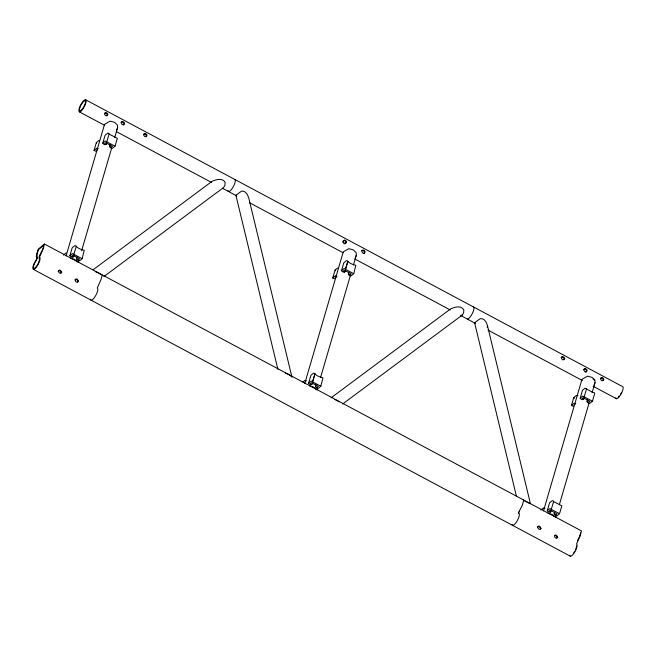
<?xml version="1.0" encoding="UTF-8"?>
<svg xmlns="http://www.w3.org/2000/svg" width="656" height="656" viewBox="0 0 656 656"><rect width="100%" height="100%" fill="white"/><g stroke="black" fill="none" stroke-linecap="round" stroke-linejoin="round"><path stroke-width="0.98" d="M44.419 244.007L43.157 248.903L39.475 257.218A6.831 1.984 -61.9 0 1 37.958 264.68A6.831 1.984 -61.9 0 1 32.907 268.911A6.831 1.984 -61.9 0 1 36.178 259.973L36.9 257.849L36.252 256.676L36.556 254.43L38.253 249.173L44.419 244.007L581.454 530.901L580.191 535.796L576.509 544.103A6.831 1.984 -61.9 0 1 574.697 552.081A6.831 1.984 -61.9 0 1 569.834 555.304M519.208 511.344L522.447 504.923L523.693 500.044M523.709 500.61L523.332 500.077M77.474 256.447C75.809 258.398 77.023 261.096 79.54 260.858L82.131 258.694L84.23 250.33C81.434 249.6 77.424 248.337 75.998 245.934L74.768 245.656L72.176 247.82L69.88 255.692C70.996 257.833 74.53 257.759 73.882 254.528M110.118 144.812C108.65 146.591 110.544 148.551 112.447 148.346L115.038 146.181L117.334 138.301L109.208 134.144L108.42 133.168L107.674 133.143L105.083 135.308L102.779 143.188C103.509 144.796 106.928 145.657 106.526 142.893M315.93 384.834C314.462 386.614 316.364 388.573 318.258 388.368L320.85 386.204L322.949 377.84C320.153 377.11 316.143 375.847 314.716 373.444L313.486 373.166L310.895 375.33L308.591 383.211C309.714 385.343 313.248 385.269 312.6 382.038M348.836 272.322C347.368 274.101 349.263 276.061 351.165 275.856L353.748 273.691L355.847 265.336C353.051 264.598 349.041 263.335 347.614 260.932L346.384 260.653L343.801 262.818L341.497 270.698C342.612 272.83 346.147 272.757 345.499 269.526M554.623 512.328C553.156 514.115 555.058 516.067 556.952 515.87L559.543 513.697L561.848 505.825L553.713 501.668L553.41 500.946L552.18 500.659L549.589 502.832L547.284 510.704C548.014 512.311 551.434 513.172 551.04 510.409M587.53 399.816C586.062 401.603 587.956 403.555 589.859 403.358L592.442 401.193L594.746 393.313L594.065 392.575L592.942 392.534L585.078 388.147L582.487 390.32L580.191 398.192C581.306 400.332 584.84 400.258 584.193 397.028M518.683 513.156L518.814 512.361M61.098 273.142L61.065 271.822L59.926 270.698L58.638 270.526L58.072 271.527M77.851 282.105L77.81 280.743L76.637 279.587L75.309 279.407L74.964 280.096M342.776 242.359L342.973 241.17M540.413 529.212L540.38 527.859L539.199 526.694L537.879 526.522L537.526 527.211M557.075 538.1L557.042 536.78L555.903 535.657L554.615 535.485M487.195 327.369L487.498 325.729C486.457 322.408 484.415 317.889 480.176 318.677L474.608 322.777L516.338 495.838M95.85 151.249L94.046 150.47L96.342 142.59L98.933 140.425M66.067 255.963L104.312 125.148L104.985 124.058L110.093 121.155L114.644 122.36L117.416 125.058L117.613 127.666L114.759 137.44M82.131 258.694L73.866 254.348L76.26 246.336M115.038 146.181L106.764 141.835L109.167 133.824M78.195 262.474L78.769 260.522M81.623 250.748L111.618 148.182M334.568 278.759L332.756 277.98L335.06 270.1L337.651 267.935M304.778 383.473L343.031 252.658L343.703 251.576L348.812 248.665L353.354 249.879L356.126 252.568L356.331 255.176L353.477 264.95M320.85 386.204L312.584 381.858L314.888 373.977M353.748 273.691L345.482 269.345L347.787 261.473M312.584 381.858L314.978 373.846M345.482 269.345L347.877 261.334M316.914 389.984L317.488 388.032M320.628 377.282L350.616 274.716M573.262 406.253L571.45 405.474L573.754 397.602L576.345 395.437L578.01 395.757M543.471 510.967L581.724 380.16L582.397 379.07L587.505 376.159L592.048 377.372L594.82 380.07L595.025 382.678L592.171 392.444M559.543 513.697L551.278 509.359L553.672 501.34M592.442 401.193L584.176 396.847L586.571 388.836M555.607 517.486L556.173 515.526M559.322 504.784L589.031 403.194M579.642 536.255L580.642 532.844M117.588 127.74L116.473 130.249M356.306 255.25L355.232 257.734M595.025 382.678L593.926 385.228M518.789 512.377L519.232 511.319M579.256 537.174L577.46 540.782M107.248 115.259L106.641 113.668L105.247 112.922M146.395 136.169L145.788 134.57L144.394 133.832L143.434 134.587M564.103 359.291L563.496 357.692L562.11 356.954L561.11 357.372M603.249 380.201L602.643 378.602L601.257 377.864M342.637 404.006L462.349 314.995L463.579 312.953L463.841 309.952C461.43 305.056 454.698 307.065 450.77 308.804L331.059 397.823M123.303 125.124L124.082 123.935L123.344 122.59L121.959 121.852L120.958 122.27M363.883 253.634L364.662 252.437L363.924 251.092L362.538 250.354L361.538 250.772M585.89 372.223L586.669 371.025L585.931 369.681L584.545 368.943L583.586 369.697M106.764 141.835L105.37 141.015L102.779 143.188M73.866 254.348L72.463 253.528L69.88 255.692M584.176 396.847L582.774 396.027L580.191 398.192M551.278 509.359L549.876 508.539L547.284 510.704M277.882 369.328L235.914 195.275L241.482 191.175C245.721 190.388 247.763 194.906 248.804 198.227L291.977 377.257M94.046 150.47L96.629 148.297L98.293 148.625M97.621 149.437L96.67 150.56M63.443 255.102L66.035 252.937M332.756 277.98L335.347 275.807L337.012 276.135M341.497 270.698L344.088 268.525L345.581 269.206M336.339 276.947L335.388 278.07M302.81 382.071L304.753 380.447L306.409 380.767M308.591 383.211L311.182 381.038L312.674 381.718M571.45 405.474L574.041 403.309L575.706 403.629M575.033 404.449L574.082 405.572M540.856 510.114L543.447 507.941L545.103 508.269M93.185 269.714L212.077 181.31C216.004 179.564 222.737 177.555 225.147 182.45L224.885 185.451L223.655 187.493L103.943 276.512M236.513 195.34L235.914 195.275M475.206 322.834L474.608 322.777M460.709 315.356L462.349 314.995M101.819 274.897L102.18 275.454L100.917 279.759L97.244 288.066A6.831 1.984 -61.9 0 1 95.423 296.045A6.831 1.984 -61.9 0 1 90.561 299.267M343.769 243.671L345.277 243.696L346.056 242.507L345.327 241.162L343.933 240.416M70.577 258.21L74.571 259.399L77.187 261.736M309.296 385.72L313.281 386.917L315.905 389.246M547.99 513.222L551.975 514.411L554.599 516.748M109.601 146.559L111.454 147.215L112.512 146.329L105.706 142.696L104.657 143.574L106.018 144.64M348.32 274.069L350.173 274.725L351.222 273.839L344.425 270.206L343.375 271.092L344.728 272.15M76.703 259.071L78.556 259.719L79.606 258.841L72.808 255.209L71.75 256.086L73.111 257.152M587.013 401.57L588.867 402.218L589.916 401.341L583.118 397.708L582.069 398.586L583.422 399.652M315.421 386.581L317.274 387.237L318.324 386.351L311.526 382.719L310.468 383.596L311.83 384.662M554.115 514.083L555.968 514.73L557.018 513.853L550.22 510.22L549.162 511.098L550.523 512.164M95.284 271.625L98.564 272.847L101.073 274.716M285.36 373.149L288.64 374.371L291.149 376.241M334.798 399.422L339.144 401.743M524.054 500.643L529.212 503.275M85.518 99.72L622.577 386.589A6.831 1.984 -61.9 0 1 620.756 394.568A6.831 1.984 -61.9 0 1 615.894 397.79M593.196 379.201L594.82 380.07M79.458 111.897L104.624 125.337M116.309 131.577L211.568 182.458M222.351 188.223L236.75 195.914M249.362 202.647L343.055 252.691M354.748 258.94L450.221 309.935M461.037 315.708L475.428 323.4M488.007 330.116L582.372 380.521M593.155 386.286L616.525 398.766M335.741 270.838L335.06 270.1M574.435 398.34L573.754 397.602M33.423 269.386L570.458 556.28M518.707 513.131L518.748 513.254A6.831 1.984 -61.9 0 1 516.961 521.208A6.831 1.984 -61.9 0 1 512.098 524.431M96.342 142.59L96.547 143.074M487.498 325.729L530.433 503.759M473.394 306.901A6.831 1.984 -61.9 0 1 472.427 313.314A6.831 1.984 -61.9 0 1 467.343 319.078M621.273 392.952A5.699 1.656 -61.9 0 1 620.297 394.682M619.248 396.142A5.699 1.656 -61.9 0 1 618.223 397.208M234.7 179.408A6.831 1.984 -61.9 0 1 232.88 187.386A6.831 1.984 -61.9 0 1 228.017 190.601M576.534 545.931A5.699 1.656 -61.9 0 1 575.615 549.589M574.746 551.335A5.699 1.656 -61.9 0 1 573.713 552.967M43.616 245.369C43.747 250.092 38.958 254.044 38.975 258.226A5.699 1.656 -61.9 0 1 37.712 264.45A5.699 1.656 -61.9 0 1 33.489 267.984A5.699 1.656 -61.9 0 1 36.228 260.53L37.335 258.169L37.105 253.97L38.54 249.616L43.616 245.369M61.713 272.273L60.352 273.363L59.007 272.642L58.622 271.067L59.188 270.067L60.467 270.239L61.713 272.273M104.837 113.217L104.64 114.406L105.632 115.727L107.141 115.743L107.92 114.554L107.182 113.209L105.796 112.463L104.837 113.217M78.466 281.219L77.064 282.342L75.678 281.604L75.276 279.981L75.858 278.948L77.187 279.128L78.466 281.219M121.549 122.147L121.344 123.336L122.336 124.648L123.845 124.673L124.624 123.476L123.894 122.131L122.508 121.393L121.549 122.147M143.984 134.127L143.779 135.316L144.771 136.628L146.28 136.653L147.067 135.464L146.329 134.119L144.943 133.373L143.984 134.127M343.523 240.711L343.326 241.9L344.318 243.22L345.827 243.237L346.606 242.048L345.868 240.703L344.482 239.957L343.523 240.711M362.128 250.649L361.923 251.838L362.916 253.15L364.424 253.175L365.203 251.986L364.474 250.641L363.088 249.895L362.128 250.649M561.7 357.249L561.495 358.438L562.487 359.75L563.996 359.775L564.775 358.586L564.045 357.241L562.659 356.495L561.7 357.249M541.028 528.334L539.626 529.458L538.24 528.711L537.838 527.088L538.42 526.063L539.749 526.235L541.028 528.334M584.135 369.238L583.93 370.427L584.922 371.739L586.431 371.763L587.21 370.566L586.48 369.221L585.095 368.483L584.135 369.238M557.69 537.231L556.329 538.322L554.984 537.6L554.599 536.026L555.165 535.034L556.452 535.206L557.69 537.231M600.839 378.159L600.642 379.348L601.634 380.66L603.143 380.685L603.922 379.496L603.192 378.151L601.806 377.405L600.839 378.159M81.164 110.339A5.699 1.656 -61.9 0 0 85.534 101.541A5.699 1.656 -61.9 0 0 80.77 105.534A5.699 1.656 -61.9 0 0 81.164 110.339M80.901 111.241A6.831 1.984 -61.9 0 0 86.141 100.696A6.831 1.984 -61.9 0 0 80.426 105.485A6.831 1.984 -61.9 0 0 80.901 111.241"/></g></svg>
